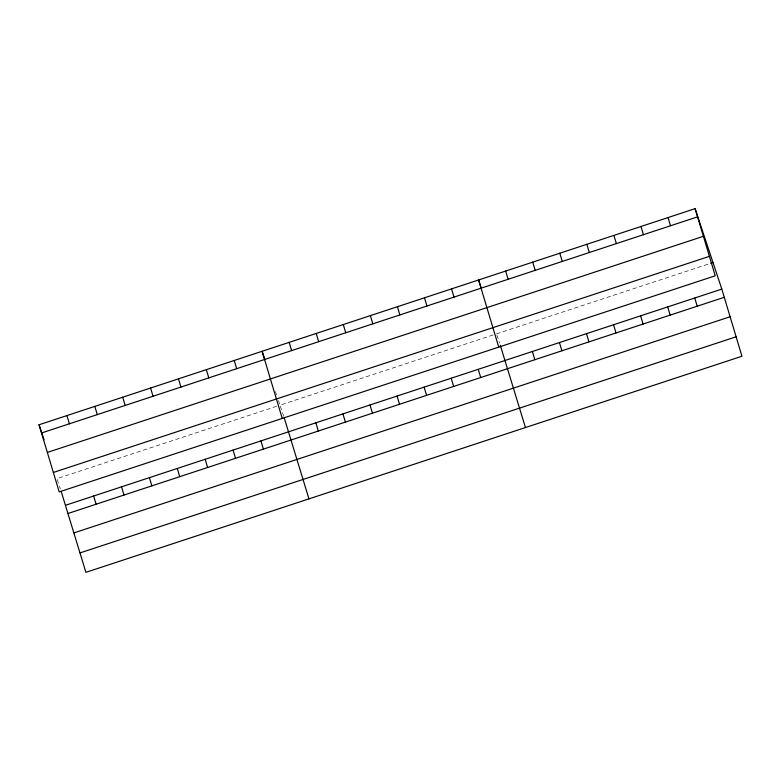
<?xml version="1.0" encoding="UTF-8"?>
<svg xmlns="http://www.w3.org/2000/svg" width="781" height="781" viewBox="0 0 781 781"><rect width="100%" height="100%" fill="white"/><g stroke="black" fill="none" stroke-linecap="round" stroke-linejoin="round"><path stroke-width="0.59" stroke-dasharray="3.9 2.93" d="M276.659 406.286L56.945 478.665L60.391 489.043M493.114 334.971L279.998 405.183L283.835 416.722M496.491 333.858L709.607 263.656M496.882 335.01L499.557 343.093M275.459 391.506L276.591 394.922M278.485 400.624L279.627 404.041"/><path stroke-width="1.17" d="M695.1 208.654L715.24 275.8L59.19 491.913L39.05 424.766L695.1 208.654L721.81 289.087L741.95 356.234L85.9 572.346L61.162 491.356M41.51 432.986L697.56 216.864M47.348 452.433L703.398 236.311M53.362 472.466L709.402 256.344M710.739 263.285L712.994 262.543M65.76 505.2L721.81 289.087M68.22 513.42L724.27 297.297M74.058 532.867L730.108 316.744M80.072 552.899L736.112 336.787M481.281 288.043L478.597 279.969L498.747 347.115M500.328 345.397L525.457 427.549M264.788 359.367L262.104 351.284L282.253 418.431M284.216 417.874L308.964 498.874M39.05 424.766L44.029 439.771M694.739 298L697.208 306.211M668.038 217.567L670.498 225.777M667.677 306.913L670.147 315.124M640.976 226.48L643.437 234.69M640.615 315.827L643.085 324.047M613.905 235.393L616.375 243.604M613.554 324.74L616.024 332.96M586.843 244.307L589.313 252.527M586.492 333.663L588.962 341.873M559.782 253.22L562.252 261.44M559.43 342.576L561.9 350.786M532.72 262.143L535.19 270.353M532.369 351.489L534.839 359.699M505.658 271.056L508.128 279.266M478.245 369.315L480.715 377.535M451.535 288.882L454.005 297.102M451.184 378.238L453.654 386.449M424.474 297.795L426.943 306.015M424.122 387.151L426.592 395.362M397.412 306.718L399.882 314.928M397.06 396.065L399.53 404.275M370.35 315.631L372.82 323.842M369.999 404.978L372.469 413.188M343.289 324.545L345.758 332.755M342.937 413.891L345.407 422.111M316.227 333.458L318.697 341.668M315.875 422.804L318.345 431.024M289.165 342.371L291.635 350.591M260.932 440.904L263.402 449.124M234.222 360.471L236.692 368.691M233.05 450.09L235.52 458.31M206.34 369.657L208.81 377.877M205.169 459.277L207.629 467.497M178.459 378.844L180.928 387.054M177.287 468.463L179.747 476.674M150.577 388.03L153.047 396.24M149.405 477.65L151.865 485.86M122.695 397.217L125.155 405.427M121.524 486.836L123.984 495.047M94.813 406.403L97.274 414.613M93.642 496.023L96.102 504.233M66.932 415.58L69.392 423.8"/></g></svg>
